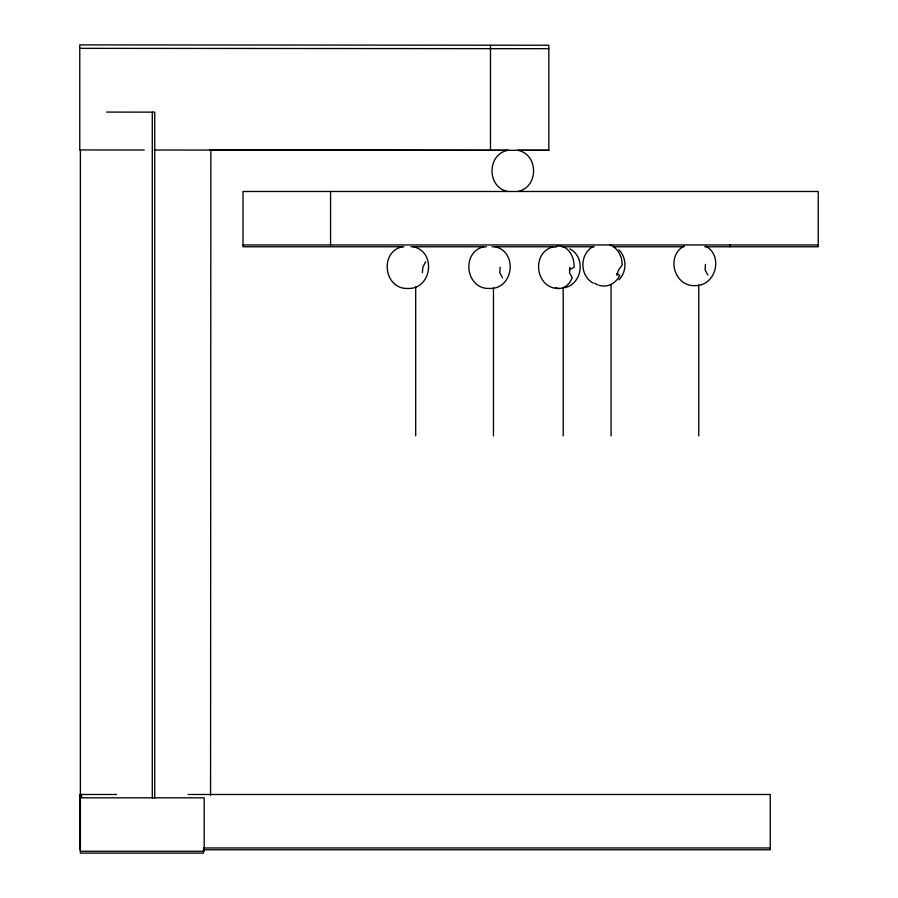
<?xml version="1.0" encoding="UTF-8"?>
<svg xmlns="http://www.w3.org/2000/svg" width="898" height="898" viewBox="0 0 898 898"><rect width="100%" height="100%" fill="white"/><g stroke="black" fill="none" stroke-linecap="round" stroke-linejoin="round"><path stroke-width="1.35" d="M80.371 797.963L80.371 149.932M152.29 798.03L152.29 112.127M154.725 798.03L154.725 112.138L106.649 112.082M210.559 795.415L210.862 149.876M490.488 45.304L490.488 150.348L548.835 150.292L548.835 45.237L79.776 44.9L79.776 149.944L144.264 150.011M500.13 267.234L499.771 272.723L502.521 277.841M569.882 267.234L569.523 272.723L572.273 277.841L569.882 282.241L566.773 285.609L563.158 287.73A21.226 15.008 90 0 1 555.391 287.73M705.446 264.394L705.087 269.894L707.837 275.012M422.363 272.723L422.879 267.234L425.63 261.733M616.881 275.439L618.374 270.32L622.258 264.831L621.629 259.342A21.226 18.375 -90 0 0 609.787 244.739M618.89 279.839C626.972 271.858 626.972 257.805 618.89 249.824M593.275 246.456C579.446 253.887 579.446 275.776 593.275 283.207M684.22 246.018C665.699 255.638 673.983 286.552 694.839 285.62C715.695 286.552 723.979 255.638 705.446 246.018M569.354 269.669L574.282 267.234L573.766 261.733A21.226 15.008 90 0 0 555.391 246.737M507.303 150.393C486.918 154.894 486.918 186.907 507.303 191.397M518.292 191.397C538.677 186.907 538.677 154.894 518.292 150.393M402.383 246.737C379.035 251.878 383.985 289.526 407.872 288.449C431.758 289.526 436.72 251.878 413.361 246.737M484.033 246.737C460.685 251.878 465.635 289.526 489.522 288.449C513.409 289.526 518.37 251.878 495.011 246.737M553.774 246.737C530.426 251.878 535.388 289.526 559.274 288.449M564.763 287.73C582.465 283.723 585.945 257.299 569.882 248.847M548.835 48.694L79.776 48.346M243.021 244.952L818.224 244.952M403.943 246.77L243.021 246.77L243.021 191.487L818.224 191.487L818.224 246.77L704.818 246.77M410.947 246.77L486.514 246.77M492.104 246.77L556.479 246.77M562.081 246.77L594.263 246.77M613.862 246.77L683.827 246.77M116.605 794.483L79.9 794.483L79.9 849.766M188.142 794.483L770.248 794.483L770.248 849.766L203.577 849.766M203.577 847.959L770.248 847.959M80.371 851.282L204.183 851.282L204.183 797.817L80.371 797.817L80.371 853.1L203.487 853.1L203.487 848.543M209.964 149.955L508.257 150.247M518.034 150.258L548.835 150.292M154.074 150.022L491.464 150.348M616.522 273.52L619.8 275.439A21.226 18.375 -90 0 1 599.123 285.328M730.007 244.952L730.007 246.77M698.767 284.868L698.767 435.844M611.078 284.352L611.078 435.844M563.203 287.697L563.203 435.844M493.462 287.697L493.462 435.844M415.695 286.765L415.695 435.844M330.565 191.487L330.565 244.952M81.538 794.483L81.538 797.222M597.978 284.935A21.226 18.375 -90 0 1 594.689 283.207"/></g></svg>
